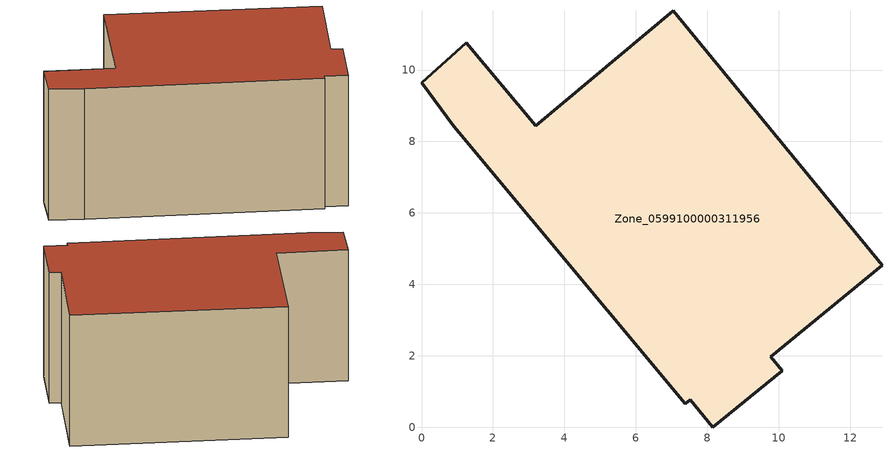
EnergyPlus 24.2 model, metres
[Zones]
Zone_0599100000311956
 floor ground (C_G): 3.2,8.44 7.05,11.66 12.89,4.53 9.77,1.97 10.09,1.58 8.15,0 7.52,0.77 7.38,0.66 0.9,8.43 0,9.65 1.26,10.76 z0
 wall outside (C_F): 0,9.65 0.9,8.43 7.38,0.66 7.52,0.77 8.15,0 10.09,1.58 9.77,1.97 12.89,4.53 7.05,11.66 3.2,8.44 1.26,10.76 0,9.65 z0:6.15
 roof outside (C_R): 1.26,10.76 0,9.65 0.9,8.43 7.38,0.66 7.52,0.77 8.15,0 10.09,1.58 9.77,1.97 12.89,4.53 7.05,11.66 3.2,8.44 z6.15
[BUILDING]
Pand.0599100000311956: North Axis=0; Terrain=City; Loads Convergence Tolerance Value=0.04; Temperature Convergence Tolerance Value=0.4; Solar Distribution=FullExterior; Maximum Number of Warmup Days=25; Minimum Number of Warmup Days=1
[Site:Location]
Rotterdam.The.Hague.AP_ZH_NLD Design_Conditions: Latitude=51.96; Longitude=4.45; Time Zone=1; Elevation=-4.5
[SITE:GROUNDTEMPERATURE:BUILDINGSURFACE]
18, 18, 18, 18, 18, 18, 18, 18, 18, 18, 18, 18
[MATERIAL] Thermal Absorptance=0.9; Solar Absorptance=0.7; Visible Absorptance=0.7
Name | Roughness | Thickness | Conductivity | Density | Specific Heat
G.TI.1946 | MediumSmooth | 0.15 | 1 | 540 | 1210
F.TI.1946 | Rough | 0.3 | 0.857143 | 1920 | 840
R.TI.1946 | MediumRough | 0.2 | 0.1 | 1500 | 1000
[CONSTRUCTION]
C_G: G.TI.1946
C_F: F.TI.1946
C_R: R.TI.1946
[ZONE]
Zone_0599100000311956: Type=1; Multiplier=1; Ceiling Height=Autocalculate; Volume=Autocalculate; Floor Area=autocalculate; Part of Total Floor Area=Yes
[ZONEINFILTRATION:DESIGNFLOWRATE]
Infil_Zone_0599100000311956: Zone or ZoneList or Space or SpaceList=Zone_0599100000311956; Schedule=AlwaysOn; Design Flow Rate Calculation Method=Flow/Area; Flow Rate per Floor Area=0.003; Constant Term Coefficient=1; Temperature Term Coefficient=0; Velocity Term Coefficient=0; Velocity Squared Term Coefficient=0
[HVACTEMPLATE:ZONE:IDEALLOADSAIRSYSTEM]
Zone_0599100000311956: Maximum Heating Supply Air Temperature=50; Minimum Cooling Supply Air Temperature=13; Maximum Heating Supply Air Humidity Ratio=0.0156; Minimum Cooling Supply Air Humidity Ratio=0.0077; Heating Limit=NoLimit; Cooling Limit=NoLimit; Dehumidification Control Type=ConstantSensibleHeatRatio; Cooling Sensible Heat Ratio=0.7; Dehumidification Setpoint=60; Humidification Control Type=None; Humidification Setpoint=30; Outdoor Air Method=None; Outdoor Air Flow Rate per Person=0.00944; Outdoor Air Flow Rate per Zone Floor Area=0; Outdoor Air Flow Rate per Zone=0; Demand Controlled Ventilation Type=None; Outdoor Air Economizer Type=NoEconomizer; Heat Recovery Type=None; Sensible Heat Recovery Effectiveness=0.7; Latent Heat Recovery Effectiveness=0.65
[ZONECONTROL:THERMOSTAT]
ThermostatControl_Zone_0599100000311956: Zone or ZoneList=Zone_0599100000311956; Control Type Schedule=DualSetpointControlType; Control 1=Thermostat_Zone_0599100000311956; Temperature Difference Between Cutout And Setpoint=0
[THERMOSTATSETPOINT:DUALSETPOINT]
Thermostat_Zone_0599100000311956: Heating Setpoint Temperature Schedule=HeatingSetpoint_Zone_0599100000311956; Cooling Setpoint Temperature Schedule=CoolingSetpoint_Zone_0599100000311956
[SCHEDULE:COMPACT]
HeatingSetpoint_Zone_0599100000311956: Through: 12/31, For: AllDays, Until: 24:00, 21
CoolingSetpoint_Zone_0599100000311956: Through: 12/31, For: AllDays, Until: 24:00, 24
DualSetpointControlType: Through: 12/31, For: AllDays, Until: 24:00, 4
AlwaysOn: Through: 12/31, For: AllDays, Until: 24:00, 1
